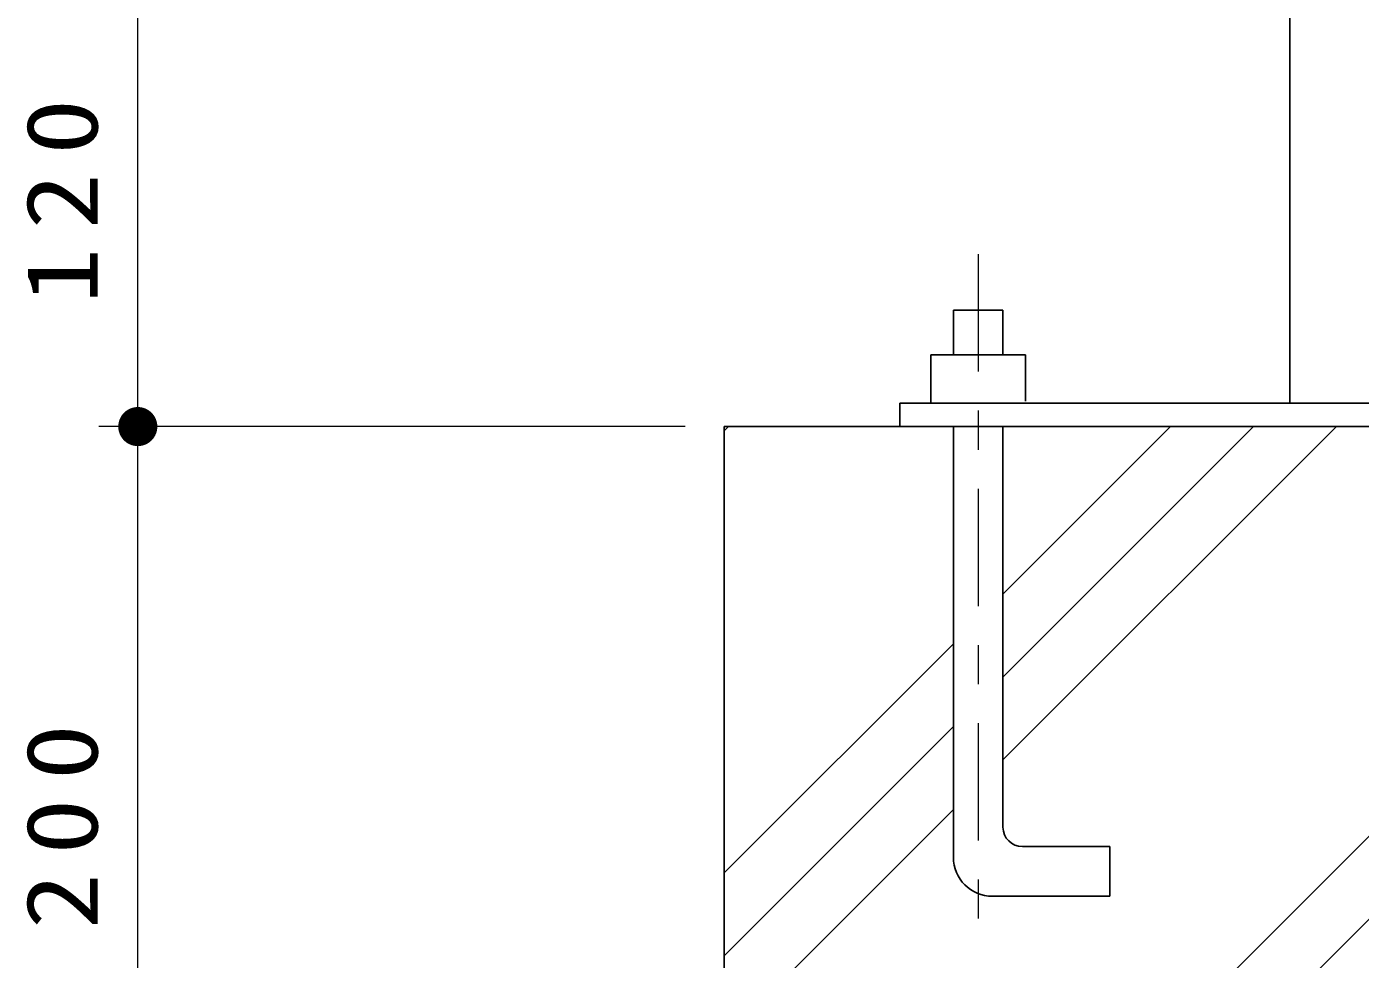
# Model space of a CAD drawing. Units: millimetres on the paper, scale 1:10. Extents: x -385 to 0, y 0 to 267.
# Drawn here: x -172.13 to -138.01, y 81.09 to 104.96 of the extents above; entities that cross this region are included whole.
import ezdxf

# ---------------------------------------------------------------- set-up
doc = ezdxf.new("R2010")
doc.units = ezdxf.units.MM
doc.linetypes.add('USER2', pattern=[6, 3, -1, 1, -1])
doc.layers.add('LY_1', color=7, linetype='Continuous', lineweight=25)
doc.styles.add('ＭＳ ゴシック', font='')
doc.styles.get('ＭＳ ゴシック').set_extended_font_data('MS Gothic')

# ---------------------------------------------------------------- blocks, each defined once
blk = doc.blocks.new('filled_dot')
at = {"color": 0, "linetype": 'Continuous', "lineweight": -2, "const_width": 1.25}
blk.add_lwpolyline([(-0.625, 0, 1), (0.625, 0, 1)], format="xyb", close=True, dxfattribs=at)

msp = doc.modelspace()

# ---------------------------------------------------------------- linework, layer by layer
at = {"layer": 'LY_1', "lineweight": 13}
for p, q in [((-169.286, 94.724), (-169.286, 106.724)), ((-155.286, 94.724), (-170.286, 94.724)), ((-169.286, 74.724), (-169.286, 94.724)), ((-154.286, 94.616), (-154.177, 94.724)), ((-147.151, 90.437), (-142.864, 94.724)), ((-147.151, 88.316), (-140.742, 94.724)), ((-147.151, 86.194), (-138.621, 94.724)), ((-154.286, 83.302), (-148.421, 89.167)), ((-154.286, 81.181), (-148.421, 87.046)), ((-147.307, 74.724), (-136.786, 85.246)), ((-154.286, 79.059), (-148.421, 84.924)), ((-145.186, 74.724), (-136.786, 83.124))]:
    msp.add_line(p, q, dxfattribs=at)
at = {"layer": 'LY_1', "color": 4}
for p, q in [((-139.811, 106.724), (-139.811, 95.324)), ((-123.786, 95.324), (-149.786, 95.324)), ((-149.786, 95.324), (-149.786, 94.724)), ((-149.786, 94.724), (-123.786, 94.724))]:
    msp.add_line(p, q, dxfattribs=at)
at = {"layer": 'LY_1', "color": 211, "linetype": 'USER2', "lineweight": 13}
msp.add_line((-147.786, 99.133), (-147.786, 81.695), dxfattribs=at)
at = {"layer": 'LY_1', "color": 211}
for p, q in [((-148.421, 97.706), (-148.421, 96.559)), ((-148.421, 97.706), (-147.151, 97.706)), ((-147.151, 97.706), (-147.151, 96.559)), ((-148.996, 96.559), (-148.996, 95.329)), ((-148.996, 96.559), (-146.576, 96.559)), ((-146.576, 96.559), (-146.576, 95.372)), ((-148.421, 94.729), (-148.421, 83.706)), ((-147.151, 94.729), (-147.151, 84.476)), ((-144.421, 83.976), (-146.651, 83.976)), ((-144.421, 83.976), (-144.421, 82.706)), ((-144.421, 82.706), (-147.421, 82.706))]:
    msp.add_line(p, q, dxfattribs=at)
at = {"layer": 'LY_1'}
for q in [(-119.286, 94.724), (-154.286, 74.724)]:
    msp.add_line((-154.286, 94.724), q, dxfattribs=at)
at = {"layer": 'LY_1', "color": 211}
for centre, radius in [((-146.651, 84.476), 0.5), ((-147.421, 83.706), 1)]:
    msp.add_arc(centre, radius, 180, 270, dxfattribs=at)

# ---------------------------------------------------------------- block references
at = {"layer": 'LY_1', "lineweight": 13, "xscale": 0.4, "yscale": 0.4}
for rotation in [90, 270]:
    msp.add_blockref('filled_dot', (-169.286, 94.724), dxfattribs=dict(at, rotation=rotation))

# ---------------------------------------------------------------- texts
at = {"layer": 'LY_1', "char_height": 1.833, "attachment_point": 8, "rotation": 90, "style": 'ＭＳ ゴシック'}
for s, insert in [('\\T1.33;\\W1.15;120', (-170.286, 100.724)), ('\\T1.33;\\W1.15;200', (-170.286, 84.724))]:
    msp.add_mtext(s, dxfattribs=dict(at, insert=insert))

doc.saveas('drawing.dxf')
